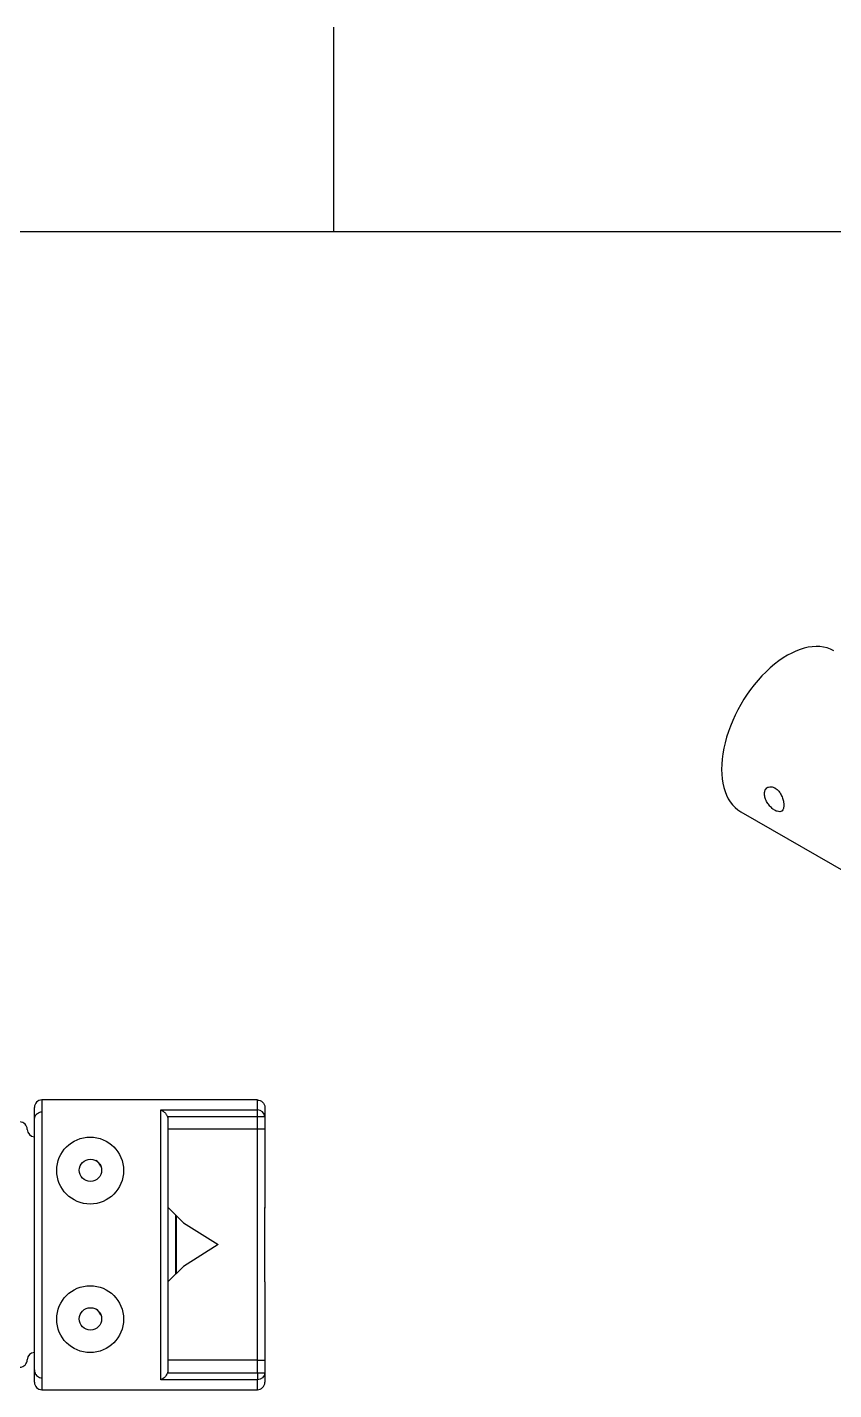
# Model space of a CAD drawing. Extents: x 0 to 11, y 0 to 8.5.
# Drawn here: x 4.978 to 6.402, y 6.075 to 8.481 of the extents above; entities that cross this region are included whole.
import ezdxf

# ---------------------------------------------------------------- set-up
doc = ezdxf.new("R2010")
doc.units = 0
doc.header["$LTSCALE"] = 0.5
doc.header["$MEASUREMENT"] = 0
for name, color, linetype in [('BORDER_FRAME', 7, 'CONTINUOUS'), ('BORDER_ZONES', 7, 'CONTINUOUS'), ('TANGENT_LINES', 7, 'CONTINUOUS'), ('VISIBLE', 7, 'CONTINUOUS')]:
    doc.layers.add(name, color=color, linetype=linetype)

msp = doc.modelspace()

# ---------------------------------------------------------------- linework, layer by layer
at = {"layer": 'BORDER_FRAME'}
msp.add_line((0.399, 8.12), (10.639, 8.12), dxfattribs=at)
at = {"layer": 'BORDER_ZONES'}
msp.add_line((5.519, 8.12), (5.519, 8.481), dxfattribs=at)
at = {"layer": 'TANGENT_LINES'}
for p, q in [((5.0036, 6.5864), (5.0036, 6.5654)), ((5.3842, 6.5689), (5.3842, 6.5864)), ((5.0036, 6.5654), (5.0036, 6.0955)), ((5.2136, 6.5689), (5.3842, 6.5689)), ((5.2136, 6.0921), (5.2136, 6.5689)), ((5.2266, 6.5566), (5.2257, 6.5566)), ((5.3842, 6.5566), (5.2266, 6.5566)), ((5.3842, 6.5566), (5.3842, 6.5689)), ((5.3842, 6.5347), (5.3842, 6.5566)), ((5.3973, 6.5566), (5.3842, 6.5566)), ((5.3842, 6.5347), (5.2263, 6.5347)), ((5.3842, 6.1271), (5.3842, 6.5347)), ((5.3973, 6.5347), (5.3842, 6.5347)), ((5.3842, 6.1271), (5.2263, 6.1271)), ((5.3842, 6.1043), (5.3842, 6.1271)), ((5.3842, 6.1271), (5.3973, 6.1271)), ((5.0036, 6.0955), (5.0036, 6.0746)), ((5.3842, 6.0921), (5.2136, 6.0921)), ((5.2266, 6.1043), (5.2257, 6.1043)), ((5.2266, 6.1043), (5.3842, 6.1043)), ((5.3842, 6.1043), (5.3973, 6.1043)), ((5.3842, 6.1043), (5.3842, 6.0921)), ((5.3842, 6.0746), (5.3842, 6.0921))]:
    msp.add_line(p, q, dxfattribs=at)
msp.add_ellipse((5.3842, 6.5566), major_axis=(0.0131, 0), ratio=0.931486, start_param=0, end_param=1.570796, dxfattribs=at)
at = {"layer": 'TANGENT_LINES', "extrusion": (0, 0, -1)}
msp.add_ellipse((5.3842, 6.1043), major_axis=(0.0131, 0), ratio=0.931483, start_param=0, end_param=1.570796, dxfattribs=at)
at = {"layer": 'TANGENT_LINES'}
for points, knots in [([(4.9905, 6.5511), (4.9905, 6.5519), (4.9905, 6.5539), (4.9922, 6.5591), (4.9956, 6.5628), (4.9998, 6.5651), (5.0024, 6.5653), (5.0036, 6.5654)], [0, 0, 0, 0, 0.16066, 0.38478, 0.60407, 0.813878, 1, 1, 1, 1]), ([(4.9905, 6.1099), (4.9905, 6.1094), (4.9904, 6.108), (4.9919, 6.1027), (4.9941, 6.0998), (4.9973, 6.0969), (5.0016, 6.0956), (5.003, 6.0956), (5.0036, 6.0955)], [0, 0, 0, 0, 0.121332, 0.328412, 0.501824, 0.688932, 0.876244, 1, 1, 1, 1])]:
    msp.add_open_spline(points, degree=3, knots=knots, dxfattribs=at)
at = {"layer": 'VISIBLE'}
for p, q in [((6.2377, 7.0955), (6.5079, 6.9395)), ((4.9905, 6.5511), (4.9905, 6.5733)), ((5.3842, 6.5864), (5.0036, 6.5864)), ((5.3973, 6.5733), (5.3973, 6.5566)), ((4.9905, 6.1099), (4.9905, 6.5511)), ((5.2257, 6.5566), (5.2263, 6.5547)), ((5.2263, 6.5547), (5.2263, 6.1063)), ((5.3973, 6.5566), (5.3973, 6.5347)), ((5.3973, 6.5347), (5.3973, 6.3965)), ((5.2263, 6.3969), (5.254, 6.3692)), ((5.254, 6.3692), (5.2263, 6.3969)), ((5.2403, 6.2789), (5.2403, 6.3829)), ((5.2406, 6.3826), (5.2406, 6.2792)), ((5.3972, 6.2666), (5.3972, 6.3952)), ((5.3973, 6.3965), (5.3973, 6.3965)), ((5.254, 6.3692), (5.3152, 6.3309)), ((5.3152, 6.3309), (5.2538, 6.2924)), ((5.2538, 6.2924), (5.2263, 6.2649)), ((5.3973, 6.2652), (5.3973, 6.1271)), ((5.3973, 6.1271), (5.3973, 6.1043)), ((4.9905, 6.0877), (4.9905, 6.1099)), ((5.2263, 6.1063), (5.2257, 6.1043)), ((5.3973, 6.1043), (5.3973, 6.0877)), ((5.0036, 6.0746), (5.3842, 6.0746))]:
    msp.add_line(p, q, dxfattribs=at)
for centre, radius in [((5.0889, 6.4617), 0.0591), ((5.0894, 6.4622), 0.0197), ((5.0889, 6.1993), 0.0591), ((5.0894, 6.1997), 0.0197)]:
    msp.add_circle(centre, radius, dxfattribs=at)
for centre, radius, start, end in [((5.0036, 6.5733), 0.0131, 90, 180), ((4.9647, 6.5344), 0.0131, 0, 90), ((4.991, 6.5344), 0.0131, 180, 267.7214), ((5.0889, 6.4617), 0.0203, 22.3947, 60.3397), ((5.3842, 6.2652), 0.0131, 0, 5.7392), ((5.0889, 6.1993), 0.0203, 22.3951, 60.3393), ((4.991, 6.1275), 0.0131, 92.2786, 180), ((4.9647, 6.1275), 0.0131, 270, 0), ((5.0036, 6.0877), 0.0131, 180, 270)]:
    msp.add_arc(centre, radius, start, end, dxfattribs=at)
for centre, major_axis, ratio, start_param, end_param in [((6.3197, 7.2376), (0.082, 0.1421), 0.57735, 0, 3.141593), ((5.3842, 6.3965), (0.0131, 0), 1, 6.183018, 6.283185), ((5.3842, 6.0877), (0.0131, 0), 0.999893, 4.712389, 6.283185)]:
    msp.add_ellipse(centre, major_axis=major_axis, ratio=ratio, start_param=start_param, end_param=end_param, dxfattribs=at)
at = {"layer": 'VISIBLE', "extrusion": (0, 0, -1)}
for centre, ratio, start_param, end_param in [((5.3842, 6.5732), 0.999893, 1.570796, 3.141593), ((5.3842, 6.3965), 0.999996, 3.141593, 3.24176)]:
    msp.add_ellipse(centre, major_axis=(-0.0131, 0), ratio=ratio, start_param=start_param, end_param=end_param, dxfattribs=at)
at = {"layer": 'VISIBLE'}
for points, knots in [([(6.3093, 7.0964), (6.3085, 7.096), (6.3066, 7.0952), (6.3013, 7.0959), (6.2957, 7.099), (6.29, 7.1039), (6.2849, 7.1101), (6.2811, 7.1172), (6.2792, 7.1245), (6.2794, 7.131), (6.2819, 7.1363), (6.2841, 7.1378), (6.285, 7.1385)], [0, 0, 0, 0, 0.06885, 0.16117, 0.264889, 0.376883, 0.493113, 0.609334, 0.721074, 0.825237, 0.921985, 1, 1, 1, 1]), ([(6.285, 7.1385), (6.2854, 7.1387), (6.2865, 7.1393), (6.2922, 7.1403), (6.2955, 7.1387), (6.2972, 7.1379)], [0, 0, 0, 0, 0.211112, 0.601932, 1, 1, 1, 1]), ([(6.2972, 7.1379), (6.2973, 7.1379), (6.2978, 7.1376), (6.304, 7.1332), (6.308, 7.1272), (6.3116, 7.1199), (6.3135, 7.1122), (6.3136, 7.1087), (6.3137, 7.1071)], [0, 0, 0, 0, 0.052568, 0.241263, 0.439595, 0.642638, 0.842253, 1, 1, 1, 1]), ([(6.3137, 7.1071), (6.3136, 7.1051), (6.3135, 7.1013), (6.3107, 7.0972), (6.3097, 7.0966), (6.3093, 7.0964)], [0, 0, 0, 0, 0.42042, 0.792508, 1, 1, 1, 1]), ([(5.2136, 6.5689), (5.2136, 6.5689), (5.2137, 6.5688), (5.2206, 6.5651), (5.2234, 6.5611), (5.2249, 6.5581), (5.2257, 6.5566)], [0, 0, 0, 0, 0.033671, 0.390586, 0.707973, 1, 1, 1, 1]), ([(5.2257, 6.1043), (5.2249, 6.1029), (5.2234, 6.0999), (5.2206, 6.0959), (5.2137, 6.0921), (5.2136, 6.0921), (5.2136, 6.0921)], [0, 0, 0, 0, 0.292028, 0.609417, 0.966329, 1, 1, 1, 1])]:
    msp.add_open_spline(points, degree=3, knots=knots, dxfattribs=at)

doc.saveas('drawing.dxf')
